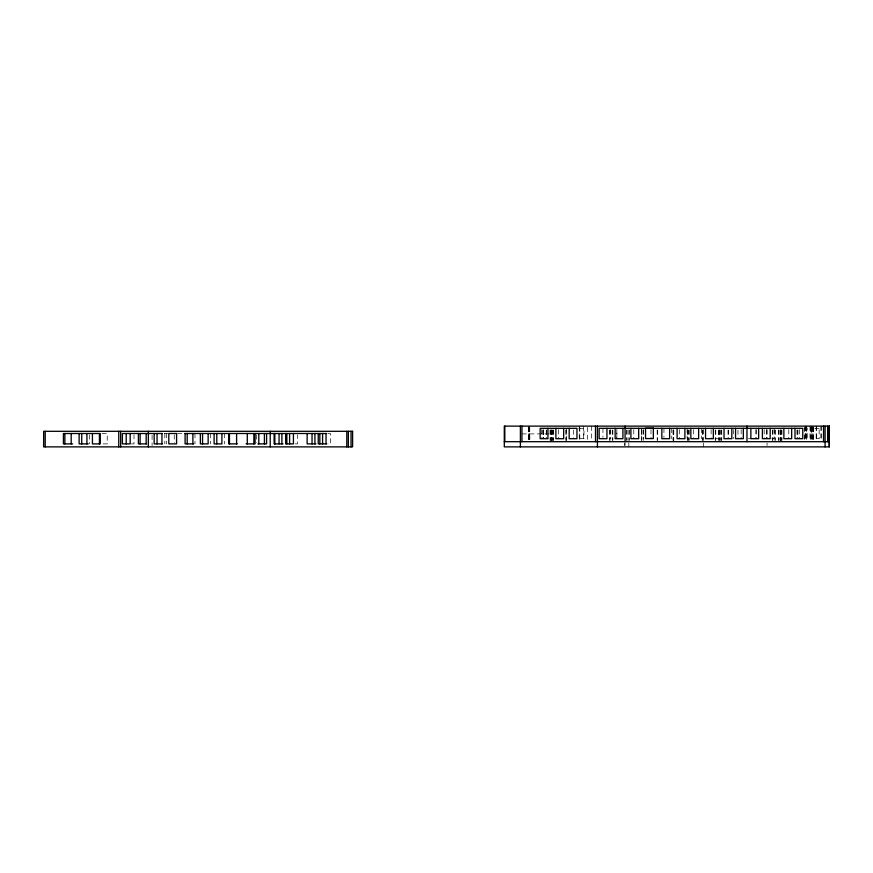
<?xml version="1.0" encoding="UTF-8"?>
<svg xmlns="http://www.w3.org/2000/svg" width="873" height="873" viewBox="0 0 873 873"><rect width="100%" height="100%" fill="white"/><g stroke="black" fill="none" stroke-linecap="round" stroke-linejoin="round"><path stroke-width="0.65" stroke-dasharray="4.37 3.27" d="M578.777 428.327L583.972 428.327L583.972 438.704L576.18 438.704M804.513 428.327L807.11 428.327L807.11 438.704L804.513 438.704M102.032 433.51L107.226 433.51L107.226 443.899L99.435 443.899M164.2 433.499L168.456 433.51M177.459 433.51L183.745 433.499M327.768 433.51L330.365 433.51L330.365 443.899L327.768 443.899M521.956 433.903L548.866 433.903M715.02 438.704L718.915 438.704L718.915 429.625M748.401 438.704L750.987 438.704M771.808 438.704L774.133 438.704L774.133 428.327M131.397 443.899L133.995 443.899L133.995 434.809M295.074 443.899L297.387 443.899L297.387 434.809M821.351 426.122L821.351 440.396M820.838 426.122L820.838 440.396M816.681 426.122L816.681 440.396M816.168 426.122L816.168 440.396M813.625 427.421L813.625 440.396M813.101 427.421L813.101 440.396L813.09 426.122M812.577 427.421L812.577 440.396M812.054 426.122L812.054 440.396M811.497 427.421L811.497 440.396M811.017 426.122L811.017 440.396M810.504 427.421L810.504 441.694M809.98 426.122L809.98 440.396M806.761 426.122L806.827 440.396M806.248 427.421L806.303 440.396M805.779 426.122L805.779 440.396M805.572 426.122L805.572 440.396M805.059 426.122L805.059 440.396M804.535 427.421L804.535 440.396M799.33 429.625L799.33 438.704M797.944 430.007L797.944 437.799M797.322 430.007L797.322 437.799M796.962 430.007L796.962 437.799M788.788 429.625L788.788 438.704M781.957 430.007L781.957 440.396M781.335 430.007L781.335 440.396M780.92 430.007L780.92 440.396M780.56 430.007L780.56 440.396M780.397 430.007L780.397 440.396M780.036 430.007L780.036 440.396M778.847 430.007L778.847 440.396M778.323 430.007L778.323 440.396M775.366 430.007L775.366 440.396M774.842 430.007L774.842 440.396M772.878 430.007L772.878 440.396M772.354 430.007L772.354 440.396M767.061 429.625L767.061 437.799M767.061 442.993L767.061 445.579M766.8 430.007L766.8 437.799M766.352 429.625L766.352 437.406M764.181 429.625L764.181 437.406M756.389 429.625L756.389 437.406M755.811 429.625L755.811 438.704M741.155 429.625L741.155 438.704M737.991 430.007L737.991 437.799M733.364 429.625L733.364 438.704M728.54 430.007L728.54 437.799M728.027 430.007L728.027 437.799M721.742 430.007L721.742 440.396M721.229 430.007L721.229 440.396M720.705 430.007L720.705 440.396M719.668 430.007L719.723 440.396M719.145 430.007L719.145 440.396M718.632 430.007L718.632 440.396M715.773 430.007L715.773 440.396M715.26 430.007L715.26 440.396M711.124 429.625L711.124 437.406M703.573 429.625L703.573 440.396M703.573 442.993L703.573 446.878M702.798 430.007L702.798 440.396M702.285 430.007L702.285 440.396M701.335 428.327L701.335 438.704M693.544 429.625L693.544 437.406M689.255 430.007L689.255 440.396M688.415 430.007L688.415 440.396M687.902 430.007L687.902 440.396M687.695 430.007L687.695 440.396M687.095 428.327L687.095 438.704M679.303 429.625L679.303 438.704M673.781 430.007L673.781 440.396M673.574 430.007L673.574 440.396M673.269 430.007L673.269 440.396M673.05 430.007L673.05 440.396M671.73 428.327L671.73 438.704M663.938 428.327L663.938 437.406M657.685 430.007L657.685 440.396M657.173 430.007L657.173 440.396M650.996 429.614L650.996 438.693M643.674 430.007L643.674 440.396M643.205 429.614L643.205 438.693M641.862 430.007L641.862 440.396M641.579 428.327L641.579 438.704M641.339 430.007L641.339 440.396M633.787 429.625L633.787 438.704M629.346 430.007L629.346 440.396M628.833 430.007L628.833 440.396M628.833 442.993L628.833 446.878M627.109 430.007L627.109 440.396M626.65 430.007L626.65 440.396M625.09 442.993L625.09 445.579M624.577 442.993L624.577 445.579M616.862 437.406L616.862 429.625L616.785 438.704M612.846 430.007L612.846 440.396M612.322 430.007L612.322 440.396M610.74 429.625L610.74 438.704M610.041 430.007L610.041 440.396M609.518 430.007L609.518 440.396M602.948 428.327L602.948 437.406M591.457 426.122L591.457 440.396M587.562 427.421L587.562 440.396M583.666 426.122L583.666 440.396M579.781 427.421L579.781 440.396M579.257 426.122L579.257 440.396M573.496 430.007L573.496 437.799M566.642 430.007L566.642 440.396M566.271 428.327L566.282 440.396M565.759 430.007L565.759 440.396M558.48 429.625L558.48 438.704M553.668 430.007L553.668 440.396M553.144 430.007L553.144 440.396M552.631 430.007L552.631 440.396M552.107 430.007L552.107 440.396M551.594 430.007L551.594 440.396M551.223 430.007L551.223 440.396M551.07 430.007L551.07 440.396M550.71 430.007L550.71 440.396M550.034 430.007L550.034 440.396M546.4 430.007L546.4 437.799M546.247 430.007L546.247 437.799M543.65 430.007L543.573 437.799M543.421 430.007L543.421 437.799M543.05 430.007L543.05 437.799M542.897 430.007L542.897 437.799M541.62 429.625L541.62 437.406M529.736 427.421L529.846 440.396M529.529 427.421L529.529 440.396M529.224 427.421L529.224 440.396M529.093 426.122L529.093 441.694M528.929 426.122L528.929 440.396M528.569 427.421L528.569 440.396M528.416 427.421L528.416 440.396M256.629 434.809L256.629 442.6M224.59 433.51L224.59 443.899M210.349 433.51L210.349 443.899M194.985 433.51L194.985 443.899M174.251 434.798L174.251 442.589M166.459 433.499L166.459 443.888M164.833 433.51L164.833 443.899M152.088 435.201L152.088 445.579M89.526 434.809L89.526 443.899M819.158 428.327L811.366 428.327L811.366 438.704L819.158 438.704L819.158 428.327"/><path stroke-width="1.31" d="M162.236 433.51L122.406 433.499L122.406 443.888L130.186 443.888L130.186 433.499M184.76 433.51L326.469 433.51M504.299 441.694L829.197 441.694M72.666 443.899L63.413 443.899L63.413 433.51L100.209 433.51L100.209 443.899L92.429 443.899L92.429 433.51M88.228 443.899L79.137 443.899L79.137 433.51M146.609 443.899L138.392 443.888L138.392 433.499M162.236 443.899L154.161 443.888L154.161 433.499M193.686 443.899L185.098 443.888L185.098 433.499M237.249 443.899L228.802 443.888L228.802 433.499M246.088 443.899L255.069 443.888L255.069 433.499M257.917 443.899L266.592 443.888L266.592 433.499M282.961 443.899L274.122 443.888L274.122 433.499M315.939 443.899L307.132 443.888L307.132 433.499M326.469 443.899L318.241 443.888L318.241 433.499M829.197 426.122L829.197 446.878M827.637 426.122L827.637 441.694M825.094 426.122L825.094 446.878M823.534 426.122L823.534 441.694M794.987 428.316L794.987 438.693L802.767 438.693L802.767 428.316L599.151 428.316L599.151 438.693L606.931 438.693L606.931 428.316M791.669 428.316L791.669 438.693L783.878 438.693L783.878 428.316M770.172 428.316L770.172 438.693L762.391 438.693L762.391 428.316M758.648 428.316L758.648 438.693L750.867 438.693L750.867 428.316M746.972 426.122L746.972 441.694M743.338 428.316L743.338 438.693L735.557 438.693L735.557 428.316M731.814 428.316L731.814 438.693L724.033 438.693L724.033 428.316M713.339 428.316L713.339 438.693L705.548 438.693L705.548 428.316M698.64 428.316L698.64 438.693L690.859 438.693L690.859 428.316M684.89 428.316L684.89 438.693L677.099 438.693L677.099 428.316M669.624 428.316L669.624 438.693L661.843 438.693L661.843 428.316M638.687 428.316L638.687 438.693L630.906 438.693L630.906 428.316M625.09 426.122L625.09 441.694M622.918 428.316L622.918 438.693L615.138 438.693L615.138 428.316M597.427 426.122L597.427 446.878M595.506 426.122L595.506 441.694M569.174 428.327L569.174 438.704L576.955 438.704L576.955 428.327L540.158 428.327L540.158 438.704L547.938 438.704L547.938 428.327M563.663 428.327L563.663 438.704L555.883 438.704L555.883 428.327M521.956 426.122L521.956 441.694M520.395 426.122L520.395 446.878M504.823 426.122L504.823 441.694M351.044 431.306L351.044 446.878M348.349 431.306L348.349 446.878M346.788 431.306L346.788 446.878M326.033 433.499L326.033 443.888M322.584 433.51L322.584 443.899M319.834 433.51L319.834 443.899M314.924 433.499L314.924 443.888M312.043 433.51L312.043 443.899M293.426 433.499L293.426 443.888L285.646 443.888L285.646 433.499M289.607 433.51L289.607 443.899M286.857 433.51L286.857 443.899M281.903 433.499L281.903 443.888M279.065 433.51L279.065 443.899M274.842 433.51L274.842 444.204M270.226 431.306L270.226 446.878M264.41 433.51L264.41 443.899M258.812 433.499L258.812 443.888M253.868 433.51L253.868 443.899M247.288 433.499L247.288 443.888M236.594 433.499L236.594 443.888M229.468 433.51L229.468 443.899M221.906 433.499L221.906 443.888L214.114 443.888L214.114 433.499M216.799 433.51L216.799 443.899M208.145 433.499L208.145 443.888L200.364 443.888L200.364 433.499M202.558 433.51L202.558 443.899M192.889 433.499L192.889 443.888M187.193 433.51L187.193 443.899M161.952 433.499L161.952 443.888M157.042 433.51L157.042 443.899M148.345 431.306L148.345 446.878M146.173 433.499L146.173 443.888M140.117 433.51L140.117 443.899M126.203 433.51L126.203 443.899M120.681 431.306L120.681 446.878M118.761 431.306L118.761 446.878M99.435 433.51L99.435 443.899M86.918 433.51L86.918 443.899M81.735 433.51L81.735 443.899M71.193 433.51L71.193 443.899M64.875 433.51L64.875 443.899M45.21 431.306L45.21 446.878M829.35 426.122L504.299 426.122L504.299 446.878L829.35 446.878L829.35 426.122M653.331 428.196L645.54 428.196L645.54 438.584L653.331 438.584L653.331 428.196M352.605 431.306L43.65 431.306L43.65 446.878L352.605 446.878L352.605 431.306M176.586 433.499L168.805 433.499L168.805 443.888L176.586 443.888L176.586 433.499"/></g></svg>
